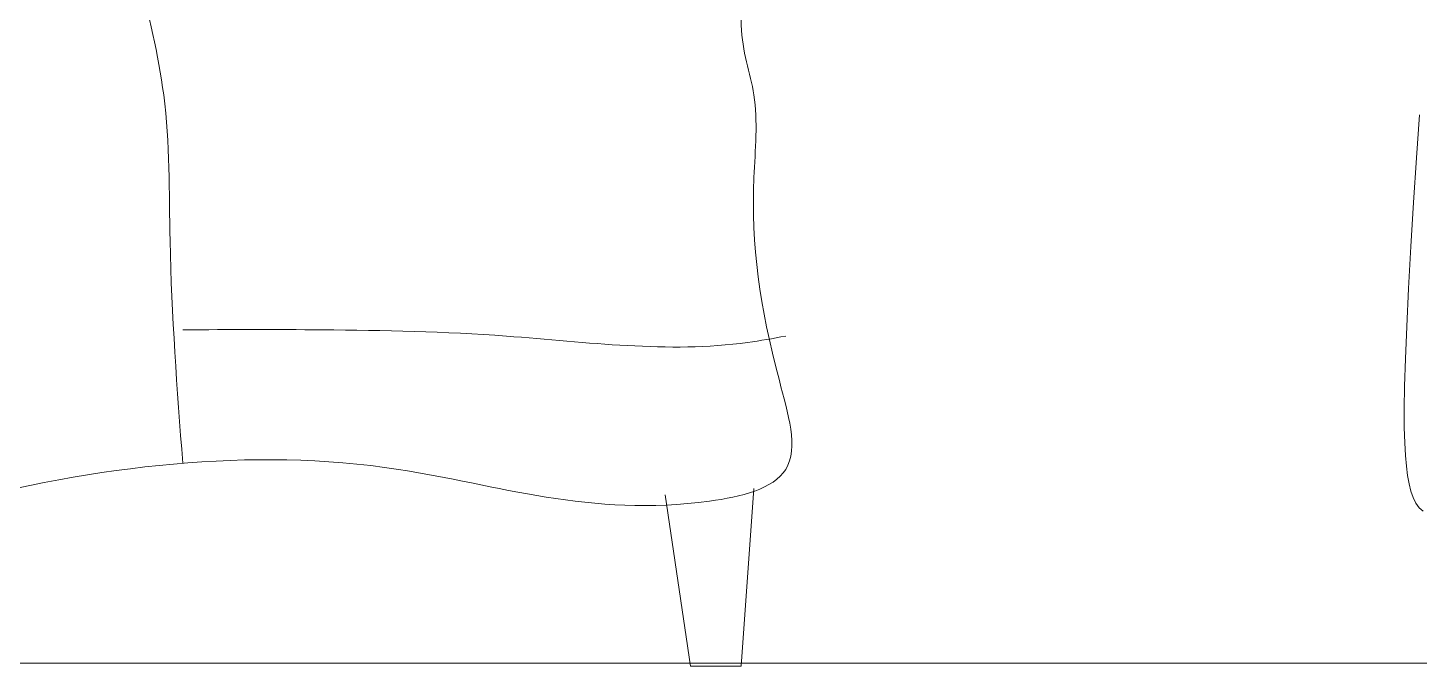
# Model space of a CAD drawing. Header units: metres. Extents: x -2 to 3328848, y -2 to 2725060.
# Drawn here: x 1663898.08 to 1663906.1, y 1363131.73 to 1363135.41 of the extents above; entities that cross this region are included whole.
import ezdxf

# ---------------------------------------------------------------- set-up
doc = ezdxf.new("R2010")
doc.units = ezdxf.units.M
doc.layers.get('0').update_dxf_attribs({"color": 253, "lineweight": 0})
doc.layers.add('8', color=253, linetype='Continuous', lineweight=0)
doc.layers.add('CYAN', color=253, linetype='Continuous', lineweight=0)

# ---------------------------------------------------------------- blocks, each defined once
blk = doc.blocks.new('A$C16C20323')
at = {"layer": '8'}
for points in [[(4239.61, 399.04), (4225.18, 330.48), (4221.57, 247.48), (4214.35, 121.17)], [(4214.35, 196.96), (4134.96, 196.96), (4030.31, 193.35), (3893.18, 189.74), (3871.53, 193.35)]]:
    blk.add_spline(points, degree=3, dxfattribs=at)
at = {"layer": 'CYAN'}
for points in [[(3511.16, 319.12), (3512.94, 294.7), (3514.6, 269.42), (3516.1, 244.33), (3517.38, 220.48), (3518.41, 198.91), (3519.15, 180.44), (3519.62, 164.93), (3519.83, 152.03), (3519.82, 141.38), (3519.59, 132.62), (3519.18, 125.41), (3518.61, 119.37), (3517.9, 114.15), (3517.06, 109.45), (3516.05, 105.24), (3514.81, 101.54), (3513.28, 98.38), (3511.4, 95.78), (3509.11, 93.75)], [(3889.57, 106.74), (3896.79, 5.7)], [(3940.09, 103.13), (3925.66, 5.7)], [(3896.79, 5.7), (3925.66, 5.7)]]:
    blk.add_lwpolyline(points, dxfattribs=at)
for points in [[(4701.53, 5.7), (4596.87, 366.56), (4669.05, 835.7), (4683.48, 886.22), (4607.7, 918.7), (4506.66, 936.74), (4441.7, 940.35), (4391.18, 936.74), (4337.05, 846.52), (4290.13, 640.83), (4279.31, 601.13)], [(3929.27, 424.3), (3900.4, 427.91), (3896.79, 370.17), (3889.57, 330.48), (3889.57, 283.56), (3875.14, 168.09), (3871.53, 117.56), (3914.83, 99.52), (4091.66, 117.56), (4618.53, 5.7)]]:
    blk.add_spline(points, degree=3, dxfattribs=at)

msp = doc.modelspace()

# ---------------------------------------------------------------- linework, layer by layer
msp.add_line((1663951.3588, 1363131.7489), (1663843.6088, 1363131.7489))

# ---------------------------------------------------------------- block references
at = {"xscale": -0.010140944072121, "yscale": 0.010140944072121, "zscale": 0.010140944072121}
msp.add_blockref('A$C16C20323', (1663941.7087, 1363131.6729), dxfattribs=at)
msp.add_blockref('A$C16C20323', (1663941.7087, 1363131.6729), dxfattribs=at)

doc.saveas('drawing.dxf')
